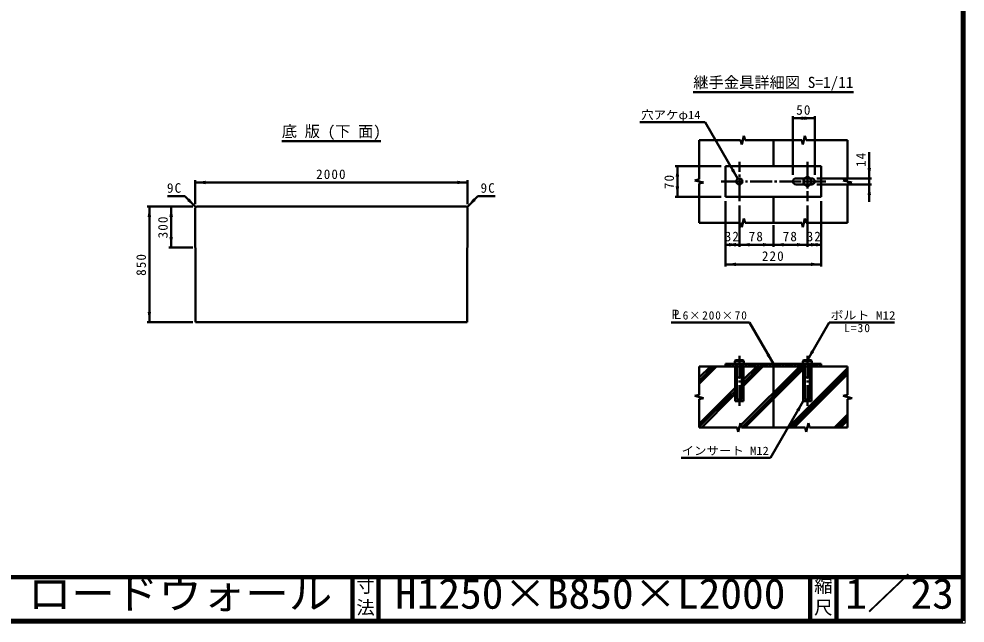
# Model space of a CAD drawing. Units: millimetres, scale not verified, with parts at other scales. Extents: x 100 to 4105, y 100 to 2870.
# Drawn here: x 1935 to 4105, y 100 to 1485 of the extents above; entities that cross this region are included whole.
import ezdxf
from ezdxf.enums import TextEntityAlignment as Align

# ---------------------------------------------------------------- set-up
doc = ezdxf.new("R2010")
doc.units = ezdxf.units.MM
doc.header["$LTSCALE"] = 5
doc.linetypes.add('USER1', pattern=[8, 4, -4])
doc.linetypes.add('USER2', pattern=[13.4, 10, -1.2, 1, -1.2])
doc.layers.add('V-nasSTD', color=7, linetype='Continuous', lineweight=50)
doc.styles.add('ＭＳ ゴシック', font='')
doc.styles.get('ＭＳ ゴシック').set_extended_font_data('MS Gothic')

msp = doc.modelspace()

# ---------------------------------------------------------------- hatches: boundary and pattern name
at = {"layer": 'V-nasSTD'}
for points in [[(3734.273, 1257.354), (3734.273, 1253.354), (3710.273, 1257.354), (3734.273, 1261.354)], [(3736.273, 1257.354), (3736.273, 1261.354), (3760.273, 1257.354), (3736.273, 1253.354)], [(3445.273, 1123.354), (3441.273, 1123.354), (3445.273, 1147.354), (3449.273, 1123.354)], [(3571.773, 1139.201), (3575.237, 1141.201), (3583.773, 1118.417), (3568.309, 1137.201)], [(3885.273, 1143.354), (3889.273, 1143.354), (3885.273, 1119.354), (3881.273, 1143.354)], [(2363.145, 1110.101), (2363.145, 1106.101), (2339.145, 1110.101), (2363.145, 1114.101)], [(2940.145, 1110.101), (2940.145, 1114.101), (2964.145, 1110.101), (2940.145, 1106.101)], [(3445.273, 1101.354), (3449.273, 1101.354), (3445.273, 1077.354), (3441.273, 1101.354)], [(3885.273, 1081.354), (3881.273, 1081.354), (3885.273, 1105.354), (3889.273, 1081.354)], [(2323.58, 1070.665), (2326.409, 1073.493), (2340.551, 1053.694), (2320.752, 1067.836)], [(2979.709, 1070.665), (2976.881, 1073.493), (2962.738, 1053.694), (2982.537, 1067.836)], [(2234.145, 1031.101), (2230.145, 1031.101), (2234.145, 1055.101), (2238.145, 1031.101)], [(2284.145, 1031.101), (2280.145, 1031.101), (2284.145, 1055.101), (2288.145, 1031.101)], [(2284.145, 985.351), (2288.145, 985.351), (2284.145, 961.351), (2280.145, 985.351)], [(3579.273, 967.354), (3579.273, 963.354), (3555.273, 967.354), (3579.273, 971.354)], [(3563.273, 967.354), (3563.273, 971.354), (3587.273, 967.354), (3563.273, 963.354)], [(3611.273, 967.354), (3611.273, 963.354), (3587.273, 967.354), (3611.273, 971.354)], [(3641.273, 967.354), (3641.273, 971.354), (3665.273, 967.354), (3641.273, 963.354)], [(3689.273, 967.354), (3689.273, 963.354), (3665.273, 967.354), (3689.273, 971.354)], [(3719.273, 967.354), (3719.273, 971.354), (3743.273, 967.354), (3719.273, 963.354)], [(3767.273, 967.354), (3767.273, 963.354), (3743.273, 967.354), (3767.273, 971.354)], [(3751.273, 967.354), (3751.273, 971.354), (3775.273, 967.354), (3751.273, 963.354)], [(3579.273, 922.354), (3579.273, 918.354), (3555.273, 922.354), (3579.273, 926.354)], [(3751.273, 922.354), (3751.273, 926.354), (3775.273, 922.354), (3751.273, 918.354)], [(2234.145, 813.476), (2238.145, 813.476), (2234.145, 789.476), (2230.145, 813.476)], [(3653.273, 715.139), (3656.737, 717.139), (3665.273, 694.354), (3649.809, 713.139)], [(3755.273, 723.139), (3758.737, 721.139), (3743.273, 702.354), (3751.809, 725.139)], [(3721.773, 587.57), (3725.237, 585.57), (3733.773, 608.354), (3718.309, 589.57)]]:
    msp.add_hatch(color=256, dxfattribs=at).paths.add_polyline_path(points)

# ---------------------------------------------------------------- linework, layer by layer
at = {"layer": 'V-nasSTD', "lineweight": 100}
for p, q in [((4100, 105), (4100, 2865)), ((105, 205), (4100, 205)), ((2700, 205), (2700, 105)), ((2760, 205), (2760, 105)), ((3750, 205), (3750, 105)), ((3810, 205), (3810, 105)), ((105, 105), (4100, 105))]:
    msp.add_line(p, q, dxfattribs=at)
at = {"layer": 'V-nasSTD'}
for p, q in [((3481.523, 1317.354), (3849.023, 1317.354)), ((3710.273, 1262.354), (3710.273, 1127.354)), ((3760.273, 1262.354), (3760.273, 1127.354)), ((3358.773, 1248.32), (3508.773, 1248.32)), ((3583.773, 1118.417), (3508.773, 1248.32)), ((3710.273, 1257.354), (3760.273, 1257.354)), ((3597.773, 1217.354), (3592.773, 1197.354)), ((3597.773, 1217.354), (3600.273, 1207.354)), ((3737.773, 1217.354), (3732.773, 1197.354)), ((3737.773, 1217.354), (3740.273, 1207.354)), ((2537.895, 1205.101), (2765.395, 1205.101)), ((3495.273, 1207.354), (3590.273, 1207.354)), ((3495.273, 1117.354), (3495.273, 1207.354)), ((3590.273, 1207.354), (3592.773, 1197.354)), ((3600.273, 1207.354), (3730.273, 1207.354)), ((3665.273, 1207.354), (3665.273, 1147.354)), ((3730.273, 1207.354), (3732.773, 1197.354)), ((3740.273, 1207.354), (3835.273, 1207.354)), ((3835.273, 1207.354), (3835.273, 1117.354)), ((3885.273, 1119.354), (3885.273, 1179.354)), ((3440.273, 1147.354), (3545.273, 1147.354)), ((3445.273, 1077.354), (3445.273, 1147.354)), ((3555.273, 1147.354), (3555.273, 1077.354)), ((3775.273, 1147.354), (3555.273, 1147.354)), ((3775.273, 1077.354), (3775.273, 1147.354)), ((2339.145, 1115.101), (2339.145, 1060.101)), ((2964.145, 1110.101), (2339.145, 1110.101)), ((2964.145, 1115.101), (2964.145, 1060.101)), ((3485.273, 1114.854), (3495.273, 1117.354)), ((3485.273, 1114.854), (3505.273, 1109.854)), ((3495.273, 1107.354), (3505.273, 1109.854)), ((3495.273, 1017.354), (3495.273, 1107.354)), ((3717.273, 1119.354), (3737.211, 1119.354)), ((3734.18, 1117.604), (3743.273, 1122.854)), ((3734.18, 1107.104), (3734.18, 1117.604)), ((3743.273, 1101.854), (3734.18, 1107.104)), ((3743.273, 1122.854), (3752.366, 1117.604)), ((3752.366, 1107.104), (3743.273, 1101.854)), ((3749.335, 1119.354), (3753.273, 1119.354)), ((3752.366, 1117.604), (3752.366, 1107.104)), ((3890.273, 1119.354), (3765.273, 1119.354)), ((3825.273, 1114.854), (3835.273, 1117.354)), ((3825.273, 1114.854), (3845.273, 1109.854)), ((3835.273, 1107.354), (3845.273, 1109.854)), ((3835.273, 1107.354), (3835.273, 1017.354)), ((3885.273, 1105.354), (3885.273, 1119.354)), ((3737.211, 1105.354), (3717.273, 1105.354)), ((3753.273, 1105.354), (3749.335, 1105.354)), ((3890.273, 1105.354), (3765.273, 1105.354)), ((3885.273, 1065.354), (3885.273, 1105.354)), ((2315.802, 1078.443), (2275.802, 1078.443)), ((2340.551, 1053.694), (2315.802, 1078.443)), ((2962.738, 1053.694), (2987.487, 1078.443)), ((2987.487, 1078.443), (3027.487, 1078.443)), ((3440.273, 1077.354), (3545.273, 1077.354)), ((3555.273, 1077.354), (3775.273, 1077.354)), ((3555.273, 1067.354), (3555.273, 917.354)), ((3665.273, 1077.354), (3665.273, 1017.354)), ((3775.273, 1067.354), (3775.273, 917.354)), ((2334.145, 1055.101), (2229.145, 1055.101)), ((2234.145, 1055.101), (2234.145, 789.476)), ((2284.145, 1055.101), (2284.145, 961.351)), ((2341.957, 1055.101), (2339.145, 1052.288)), ((2339.145, 1052.288), (2339.145, 961.351)), ((2961.332, 1055.101), (2341.957, 1055.101)), ((2961.332, 1055.101), (2964.145, 1052.288)), ((2964.145, 961.351), (2964.145, 1052.288)), ((3587.273, 1057.354), (3587.273, 962.354)), ((3743.273, 1057.354), (3743.273, 962.354)), ((3597.773, 1027.354), (3592.773, 1007.354)), ((3597.773, 1027.354), (3600.273, 1017.354)), ((3737.773, 1027.354), (3732.773, 1007.354)), ((3737.773, 1027.354), (3740.273, 1017.354)), ((3590.273, 1017.354), (3495.273, 1017.354)), ((3590.273, 1017.354), (3592.773, 1007.354)), ((3730.273, 1017.354), (3600.273, 1017.354)), ((3665.273, 1012.354), (3665.273, 962.354)), ((3730.273, 1017.354), (3732.773, 1007.354)), ((3835.273, 1017.354), (3740.273, 1017.354)), ((2334.145, 961.351), (2279.145, 961.351)), ((2339.145, 961.351), (2339.926, 960.569)), ((2339.926, 960.569), (2339.926, 789.476)), ((2964.145, 961.351), (2963.363, 960.569)), ((2963.363, 789.476), (2963.363, 960.569)), ((3555.273, 967.354), (3587.273, 967.354)), ((3587.273, 967.354), (3665.273, 967.354)), ((3665.273, 967.354), (3743.273, 967.354)), ((3775.273, 967.354), (3743.273, 967.354)), ((3555.273, 922.354), (3775.273, 922.354)), ((2334.145, 789.476), (2229.145, 789.476)), ((2339.926, 789.476), (2963.363, 789.476)), ((3430.654, 788.957), (3610.654, 788.957)), ((3610.654, 788.957), (3665.273, 694.354)), ((3793.273, 788.957), (3743.273, 702.354)), ((3793.273, 788.957), (3943.273, 788.957)), ((3578.773, 702.354), (3576.773, 700.354)), ((3576.773, 700.354), (3576.773, 694.354)), ((3597.773, 700.354), (3576.773, 700.354)), ((3595.773, 702.354), (3578.773, 702.354)), ((3595.773, 702.354), (3597.773, 700.354)), ((3597.773, 694.354), (3597.773, 700.354)), ((3734.773, 702.354), (3732.773, 700.354)), ((3732.773, 700.354), (3732.773, 694.354)), ((3753.773, 700.354), (3732.773, 700.354)), ((3751.773, 702.354), (3734.773, 702.354)), ((3751.773, 702.354), (3753.773, 700.354)), ((3753.773, 694.354), (3753.773, 700.354)), ((3495.273, 688.354), (3495.273, 623.354)), ((3835.273, 688.354), (3495.273, 688.354)), ((3520.977, 688.354), (3495.273, 662.651)), ((3528.048, 688.354), (3495.273, 655.579)), ((3535.119, 688.354), (3495.273, 648.508)), ((3775.273, 694.354), (3555.273, 694.354)), ((3555.273, 694.354), (3555.273, 688.354)), ((3556.332, 688.354), (3562.332, 694.354)), ((3563.403, 688.354), (3569.403, 694.354)), ((3570.474, 688.354), (3576.474, 694.354)), ((3576.773, 694.354), (3597.773, 694.354)), ((3577.545, 688.354), (3581.273, 692.082)), ((3577.773, 608.354), (3577.773, 688.354)), ((3581.273, 664.354), (3581.273, 694.354)), ((3726.038, 688.354), (3591.026, 553.343)), ((3733.109, 688.354), (3593.109, 548.354)), ((3597.688, 694.354), (3593.273, 689.94)), ((3593.273, 694.354), (3593.273, 664.354)), ((3596.773, 608.354), (3596.773, 688.354)), ((3627.043, 688.354), (3596.773, 658.084)), ((3634.114, 688.354), (3596.773, 651.013)), ((3641.185, 688.354), (3596.773, 643.942)), ((3598.759, 688.354), (3604.759, 694.354)), ((3600.18, 548.354), (3733.773, 681.947)), ((3605.83, 688.354), (3611.83, 694.354)), ((3612.901, 688.354), (3618.901, 694.354)), ((3619.972, 688.354), (3625.972, 694.354)), ((3627.043, 688.354), (3633.043, 694.354)), ((3634.114, 688.354), (3640.114, 694.354)), ((3641.185, 688.354), (3647.185, 694.354)), ((3648.256, 688.354), (3654.256, 694.354)), ((3655.327, 688.354), (3661.327, 694.354)), ((3662.398, 688.354), (3665.273, 691.229)), ((3668.398, 694.354), (3665.273, 691.229)), ((3665.273, 688.354), (3665.273, 548.354)), ((3669.469, 688.354), (3675.469, 694.354)), ((3676.54, 688.354), (3682.54, 694.354)), ((3683.611, 688.354), (3689.611, 694.354)), ((3690.683, 688.354), (3696.683, 694.354)), ((3697.754, 688.354), (3703.754, 694.354)), ((3699.175, 548.354), (3835.273, 684.452)), ((3704.825, 688.354), (3710.825, 694.354)), ((3706.246, 548.354), (3835.273, 677.381)), ((3711.896, 688.354), (3717.896, 694.354)), ((3718.967, 688.354), (3724.967, 694.354)), ((3726.038, 688.354), (3732.038, 694.354)), ((3732.773, 694.354), (3753.773, 694.354)), ((3733.109, 688.354), (3737.273, 692.518)), ((3733.773, 608.354), (3733.773, 688.354)), ((3737.273, 664.354), (3737.273, 694.354)), ((3753.251, 694.354), (3749.273, 690.376)), ((3749.273, 694.354), (3749.273, 664.354)), ((3752.773, 608.354), (3752.773, 688.354)), ((3754.322, 688.354), (3760.322, 694.354)), ((3761.393, 688.354), (3767.393, 694.354)), ((3768.464, 688.354), (3774.464, 694.354)), ((3775.273, 694.354), (3775.273, 688.354)), ((3835.273, 623.354), (3835.273, 688.354)), ((3581.273, 614.354), (3581.273, 664.354)), ((3593.273, 614.354), (3593.273, 664.354)), ((3713.317, 548.354), (3835.273, 670.31)), ((3737.273, 614.354), (3737.273, 664.354)), ((3749.273, 614.354), (3749.273, 664.354)), ((3557.043, 618.354), (3577.773, 639.084)), ((3564.114, 618.354), (3577.773, 632.013)), ((3485.273, 620.854), (3495.273, 623.354)), ((3485.273, 620.854), (3505.273, 615.854)), ((3557.043, 618.354), (3495.273, 556.584)), ((3564.114, 618.354), (3495.273, 549.513)), ((3495.273, 613.354), (3505.273, 615.854)), ((3495.541, 613.422), (3495.273, 613.153)), ((3495.273, 613.354), (3495.273, 548.354)), ((3571.185, 618.354), (3501.185, 548.354)), ((3571.185, 618.354), (3577.773, 624.942)), ((3596.773, 608.354), (3577.773, 608.354)), ((3658.773, 478.451), (3733.773, 608.354)), ((3752.773, 608.354), (3733.773, 608.354)), ((3825.273, 620.854), (3835.273, 623.354)), ((3825.273, 620.854), (3845.273, 615.854)), ((3835.273, 613.354), (3845.273, 615.854)), ((3835.273, 613.354), (3835.273, 548.354)), ((3844.185, 615.582), (3844.62, 616.018)), ((3805.241, 548.354), (3835.273, 578.386)), ((3812.312, 548.354), (3835.273, 571.315)), ((3819.383, 548.354), (3835.273, 564.244)), ((3495.273, 548.354), (3582.273, 548.354)), ((3582.273, 548.354), (3584.773, 538.354)), ((3583.026, 545.343), (3587.685, 550.001)), ((3589.773, 558.354), (3584.773, 538.354)), ((3589.773, 558.354), (3592.273, 548.354)), ((3592.273, 548.354), (3738.273, 548.354)), ((3738.273, 548.354), (3740.773, 538.354)), ((3745.773, 558.354), (3740.773, 538.354)), ((3745.773, 558.354), (3748.273, 548.354)), ((3748.273, 548.354), (3835.273, 548.354)), ((3658.773, 478.451), (3453.773, 478.451))]:
    msp.add_line(p, q, dxfattribs=at)
at = {"layer": 'V-nasSTD', "linetype": 'USER2'}
for p, q in [((3587.273, 1067.354), (3587.273, 1157.354)), ((3743.273, 1157.354), (3743.273, 1067.354)), ((3545.273, 1112.354), (3785.273, 1112.354)), ((3587.273, 712.354), (3587.273, 598.354)), ((3743.273, 712.354), (3743.273, 598.354))]:
    msp.add_line(p, q, dxfattribs=at)
at = {"layer": 'V-nasSTD', "linetype": 'USER1'}
for p, q in [((3737.211, 1119.354), (3749.335, 1119.354)), ((3749.335, 1105.354), (3737.211, 1105.354))]:
    msp.add_line(p, q, dxfattribs=at)
at = {"layer": 'V-nasSTD', "lineweight": 13}
msp.add_lwpolyline([(100, 100), (100, 2870), (4105, 2870), (4105, 100)], close=True, dxfattribs=at)
at = {"layer": 'V-nasSTD'}
for centre, radius in [((3587.273, 1112.354), 7), ((3743.273, 1112.354), 8.5)]:
    msp.add_circle(centre, radius, dxfattribs=at)
for centre, radius, start, end in [((3717.273, 1112.354), 7, 90, 270), ((3753.273, 1112.354), 7, 270, 90), ((3587.273, 673.792), 28.562, 68.4314, 111.5686), ((3743.273, 673.792), 28.562, 68.4314, 111.5686), ((3587.273, 672.354), 10, 233.1301, 306.8699), ((3743.273, 672.354), 10, 233.1301, 306.8699), ((3587.273, 622.354), 10, 233.1301, 306.8699), ((3743.273, 622.354), 10, 233.1301, 306.8699)]:
    msp.add_arc(centre, radius, start, end, dxfattribs=at)

# ---------------------------------------------------------------- texts
at = {"layer": 'V-nasSTD', "style": 'ＭＳ ゴシック'}
for s, p in [('継手金具詳細図 S=1/11', (3665.273, 1352.354)), ('底 版 (下 面)', (2651.645, 1240.101))]:
    msp.add_text(s, height=25.66, dxfattribs=at).set_placement(p, align=Align.TOP_CENTER)
for s, height, width, p in [('穴アケφ14', 19.06, 1.1, (3430.023, 1274.32)), ('Ｐ', 21.63, 0.9, (3440.532, 818.457)), ('Ｌ', 21.63, 0.9, (3445.154, 818.457)), ('ボルト M12', 19.06, 1.15, (3870.773, 814.957)), ('インサート M12', 19.06, 1.1, (3554.773, 504.451))]:
    msp.add_text(s, height=height, dxfattribs=dict(at, width=width)).set_placement(p, align=Align.TOP_CENTER)
at = {"layer": 'V-nasSTD', "style": 'ＭＳ ゴシック', "width": 1.05}
for s, p in [('ロードウォール', (1955.5, 202.47)), ('H1250×B850×L2000', (2797.5, 202.508)), ('1／23', (3830.25, 202.582))]:
    msp.add_text(s, height=69.65, dxfattribs=at).set_placement(p, align=Align.TOP_LEFT)
at = {"layer": 'V-nasSTD', "style": 'ＭＳ ゴシック'}
for s, p in [('寸', (2708.982, 200.999)), ('縮', (3758.982, 200.999)), ('法', (2708.976, 151.01)), ('尺', (3758.976, 151.01))]:
    msp.add_text(s, height=30.79, dxfattribs=at).set_placement(p, align=Align.TOP_LEFT)
at = {"layer": 'V-nasSTD', "attachment_point": 2, "style": 'ＭＳ ゴシック'}
for s, insert, char_height in [('\\T1.17;50', (3735.273, 1287.354), 21.99), ('\\T1.17;2000', (2651.645, 1140.101), 21.99), ('\\T1.17;9C', (2292.052, 1108.443), 21.99), ('\\T1.17;9C', (3011.237, 1108.443), 21.99), ('\\T1.17;32', (3571.273, 997.354), 21.99), ('\\T1.17;78', (3626.273, 997.354), 21.99), ('\\T1.17;78', (3704.273, 997.354), 21.99), ('\\T1.17;32', (3759.273, 997.354), 21.99), ('\\T1.17;220', (3665.273, 952.354), 21.99), ('\\T1.15;6×200×70', (3531.904, 814.957), 19.06), ('\\T1.19;L=30', (3858.492, 785.997), 19.06)]:
    msp.add_mtext(s, dxfattribs=dict(at, insert=insert, char_height=char_height))
at = {"layer": 'V-nasSTD', "char_height": 21.99, "attachment_point": 2, "rotation": 90, "style": 'ＭＳ ゴシック'}
for s, insert in [('\\T1.17;14', (3855.273, 1163.104)), ('\\T1.17;70', (3415.273, 1112.354)), ('\\T1.17;300', (2254.145, 1008.226)), ('\\T1.17;850', (2204.145, 922.288))]:
    msp.add_mtext(s, dxfattribs=dict(at, insert=insert))

doc.saveas('drawing.dxf')
